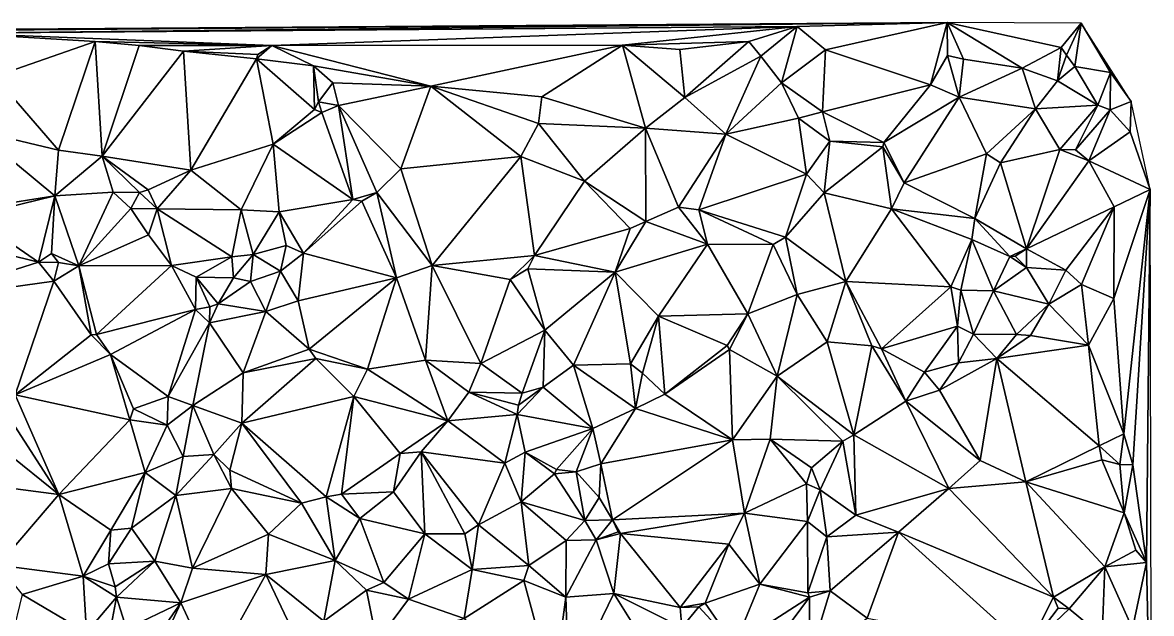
# Model space of a CAD drawing. Header units: metres. Extents: x -15 to 15, y -15 to 15.
# Drawn here: x -0.47 to 14.99, y 6.88 to 14.96 of the extents above; entities that cross this region are included whole.
import ezdxf

# ---------------------------------------------------------------- set-up
doc = ezdxf.new("R2010")
doc.units = ezdxf.units.M
doc.layers.add('STREET_MESH', color=7, linetype='Continuous')

msp = doc.modelspace()

# ---------------------------------------------------------------- linework, layer by layer
at = {"layer": 'STREET_MESH'}
for points in [[(-4.294, 14.831), (12.193, 14.962), (-7.679, 14.823)], [(12.193, 14.962), (-4.294, 14.831), (-1.379, 14.817)], [(10.138, 14.908), (12.193, 14.962), (-1.379, 14.817)], [(10.138, 14.908), (-1.379, 14.817), (2.945, 14.648)], [(10.138, 14.908), (2.945, 14.648), (7.749, 14.654)], [(9.477, 14.705), (10.138, 14.908), (7.749, 14.654)], [(9.477, 14.705), (9.641, 14.503), (10.138, 14.908)], [(9.641, 14.503), (9.927, 14.138), (10.138, 14.908)], [(9.927, 14.138), (10.529, 14.587), (10.138, 14.908)], [(10.529, 14.587), (12.193, 14.962), (10.138, 14.908)], [(10.529, 14.587), (11.965, 14.11), (12.193, 14.962)], [(11.965, 14.11), (12.201, 14.513), (12.193, 14.962)], [(12.193, 14.962), (13.754, 14.623), (14.03, 14.956)], [(13.22, 14.337), (13.754, 14.623), (12.193, 14.962)], [(12.42, 14.46), (13.22, 14.337), (12.193, 14.962)], [(12.201, 14.513), (12.42, 14.46), (12.193, 14.962)], [(13.754, 14.623), (13.83, 14.514), (14.03, 14.956)], [(13.83, 14.514), (13.943, 14.363), (14.03, 14.956)], [(13.943, 14.363), (14.432, 14.279), (14.03, 14.956)], [(14.432, 14.279), (14.715, 13.881), (14.03, 14.956)], [(-1.379, 14.817), (0.523, 14.705), (2.945, 14.648)], [(-0.856, 14.223), (0.523, 14.705), (-1.379, 14.817)], [(-0.856, 14.223), (0.024, 13.216), (0.523, 14.705)], [(0.024, 13.216), (0.619, 13.134), (0.523, 14.705)], [(2.945, 14.648), (0.523, 14.705), (1.128, 14.647)], [(0.523, 14.705), (0.619, 13.134), (1.128, 14.647)], [(8.534, 14.593), (9.477, 14.705), (7.749, 14.654)], [(8.602, 13.937), (9.477, 14.705), (8.534, 14.593)], [(9.641, 14.503), (9.477, 14.705), (8.602, 13.937)], [(0.619, 13.134), (1.736, 14.572), (1.128, 14.647)], [(0.619, 13.134), (1.833, 12.943), (1.736, 14.572)], [(1.736, 14.572), (2.945, 14.648), (1.128, 14.647)], [(1.736, 14.572), (2.751, 14.527), (2.945, 14.648)], [(1.833, 12.943), (2.732, 14.464), (1.736, 14.572)], [(2.732, 14.464), (2.751, 14.527), (1.736, 14.572)], [(2.751, 14.527), (2.732, 14.464), (2.945, 14.648)], [(2.732, 14.464), (3.513, 14.368), (2.945, 14.648)], [(2.945, 14.648), (5.122, 14.092), (7.749, 14.654)], [(3.513, 14.368), (5.122, 14.092), (2.945, 14.648)], [(5.122, 14.092), (6.642, 13.945), (7.749, 14.654)], [(7.749, 14.654), (6.642, 13.945), (8.064, 13.517)], [(8.602, 13.937), (7.749, 14.654), (8.064, 13.517)], [(8.602, 13.937), (8.534, 14.593), (7.749, 14.654)], [(10.486, 13.741), (10.529, 14.587), (9.927, 14.138)], [(10.529, 14.587), (10.486, 13.741), (11.965, 14.11)], [(13.754, 14.623), (13.22, 14.337), (13.705, 14.165)], [(13.754, 14.623), (13.705, 14.165), (13.83, 14.514)], [(2.964, 13.298), (2.732, 14.464), (1.833, 12.943)], [(2.964, 13.298), (3.53, 13.773), (2.732, 14.464)], [(3.53, 13.773), (3.513, 14.368), (2.732, 14.464)], [(9.641, 14.503), (8.602, 13.937), (9.163, 13.434)], [(9.927, 14.138), (9.641, 14.503), (9.163, 13.434)], [(12.201, 14.513), (11.965, 14.11), (12.358, 13.942)], [(12.42, 14.46), (12.201, 14.513), (12.358, 13.942)], [(13.22, 14.337), (12.42, 14.46), (12.358, 13.942)], [(13.83, 14.514), (13.705, 14.165), (13.943, 14.363)], [(3.513, 14.368), (3.78, 14.138), (5.122, 14.092)], [(3.583, 13.878), (3.513, 14.368), (3.53, 13.773)], [(3.513, 14.368), (3.583, 13.878), (3.78, 14.138)], [(13.22, 14.337), (12.358, 13.942), (13.405, 13.783)], [(13.705, 14.165), (13.22, 14.337), (13.405, 13.783)], [(13.943, 14.363), (13.705, 14.165), (14.258, 13.83)], [(13.943, 14.363), (14.258, 13.83), (14.432, 14.279)], [(14.432, 14.279), (14.258, 13.83), (14.425, 13.768)], [(14.432, 14.279), (14.425, 13.768), (14.715, 13.881)], [(-0.856, 14.223), (-1.111, 13.485), (0.024, 13.216)], [(3.78, 14.138), (3.583, 13.878), (3.857, 13.826)], [(3.78, 14.138), (3.857, 13.826), (5.122, 14.092)], [(3.857, 13.826), (4.71, 12.96), (5.122, 14.092)], [(5.122, 14.092), (4.71, 12.96), (6.355, 13.128)], [(6.596, 13.58), (5.122, 14.092), (6.355, 13.128)], [(6.596, 13.58), (6.642, 13.945), (5.122, 14.092)], [(10.16, 13.655), (9.927, 14.138), (9.163, 13.434)], [(10.486, 13.741), (9.927, 14.138), (10.16, 13.655)], [(10.486, 13.741), (11.327, 13.32), (11.965, 14.11)], [(11.965, 14.11), (11.327, 13.32), (12.358, 13.942)], [(14.258, 13.83), (13.705, 14.165), (13.405, 13.783)], [(6.642, 13.945), (6.596, 13.58), (8.064, 13.517)], [(9.163, 13.434), (8.602, 13.937), (8.064, 13.517)], [(12.358, 13.942), (11.327, 13.32), (11.606, 12.769)], [(12.733, 13.165), (12.358, 13.942), (11.606, 12.769)], [(12.358, 13.942), (12.733, 13.165), (13.405, 13.783)], [(3.53, 13.773), (2.964, 13.298), (3.631, 13.73)], [(3.583, 13.878), (3.53, 13.773), (3.631, 13.73)], [(3.857, 13.826), (3.583, 13.878), (3.631, 13.73)], [(4.055, 12.54), (3.857, 13.826), (3.631, 13.73)], [(3.857, 13.826), (4.383, 12.639), (4.71, 12.96)], [(3.857, 13.826), (4.055, 12.54), (4.383, 12.639)], [(12.733, 13.165), (12.924, 13.043), (13.405, 13.783)], [(12.924, 13.043), (13.738, 13.225), (13.405, 13.783)], [(13.738, 13.225), (14.258, 13.83), (13.405, 13.783)], [(13.738, 13.225), (13.952, 13.22), (14.258, 13.83)], [(14.258, 13.83), (13.952, 13.22), (14.425, 13.768)], [(13.952, 13.22), (14.133, 13.072), (14.425, 13.768)], [(14.133, 13.072), (14.703, 13.468), (14.425, 13.768)], [(14.425, 13.768), (14.703, 13.468), (14.715, 13.881)], [(14.703, 13.468), (14.974, 12.676), (14.715, 13.881)], [(2.964, 13.298), (4.055, 12.54), (3.631, 13.73)], [(10.266, 12.888), (10.16, 13.655), (9.163, 13.434)], [(10.588, 13.339), (10.486, 13.741), (10.16, 13.655)], [(10.266, 12.888), (10.588, 13.339), (10.16, 13.655)], [(10.486, 13.741), (10.588, 13.339), (11.327, 13.32)], [(-1.111, 13.485), (-1.185, 12.408), (-0.028, 12.59)], [(0.024, 13.216), (-1.111, 13.485), (-0.028, 12.59)], [(7.227, 12.792), (6.596, 13.58), (6.355, 13.128)], [(6.596, 13.58), (7.227, 12.792), (8.064, 13.517)], [(7.227, 12.792), (8.065, 12.238), (8.064, 13.517)], [(8.514, 12.438), (9.163, 13.434), (8.064, 13.517)], [(8.065, 12.238), (8.514, 12.438), (8.064, 13.517)], [(14.133, 13.072), (14.974, 12.676), (14.703, 13.468)], [(8.514, 12.438), (8.792, 12.399), (9.163, 13.434)], [(8.792, 12.399), (10.266, 12.888), (9.163, 13.434)], [(10.588, 13.339), (10.266, 12.888), (10.511, 12.63)], [(10.588, 13.339), (10.511, 12.63), (11.314, 13.263)], [(11.327, 13.32), (10.588, 13.339), (11.314, 13.263)], [(11.606, 12.769), (11.327, 13.32), (11.314, 13.263)], [(0.619, 13.134), (0.024, 13.216), (-0.028, 12.59)], [(2.525, 12.398), (2.964, 13.298), (1.833, 12.943)], [(2.964, 13.298), (2.525, 12.398), (3.046, 12.372)], [(4.055, 12.54), (2.964, 13.298), (3.046, 12.372)], [(10.511, 12.63), (11.43, 12.413), (11.314, 13.263)], [(11.43, 12.413), (11.606, 12.769), (11.314, 13.263)], [(12.574, 12.281), (12.733, 13.165), (11.606, 12.769)], [(12.733, 13.165), (12.574, 12.281), (12.924, 13.043)], [(13.738, 13.225), (12.924, 13.043), (13.28, 11.866)], [(14.133, 13.072), (13.738, 13.225), (13.28, 11.866)], [(13.952, 13.22), (13.738, 13.225), (14.133, 13.072)], [(0.769, 12.641), (0.619, 13.134), (-0.028, 12.59)], [(0.619, 13.134), (1.248, 12.674), (1.833, 12.943)], [(0.769, 12.641), (1.131, 12.637), (0.619, 13.134)], [(1.131, 12.637), (1.248, 12.674), (0.619, 13.134)], [(4.71, 12.96), (5.138, 11.639), (6.355, 13.128)], [(5.138, 11.639), (6.542, 11.775), (6.355, 13.128)], [(6.542, 11.775), (7.227, 12.792), (6.355, 13.128)], [(12.924, 13.043), (12.574, 12.281), (13.28, 11.866)], [(14.133, 13.072), (13.28, 11.866), (14.483, 12.441)], [(14.974, 12.676), (14.133, 13.072), (14.483, 12.441)], [(1.248, 12.674), (1.375, 12.411), (1.833, 12.943)], [(1.375, 12.411), (2.525, 12.398), (1.833, 12.943)], [(4.71, 12.96), (4.383, 12.639), (5.138, 11.639)], [(9.978, 12.024), (10.266, 12.888), (8.792, 12.399)], [(10.266, 12.888), (9.978, 12.024), (10.511, 12.63)], [(7.853, 12.146), (7.227, 12.792), (6.542, 11.775)], [(7.227, 12.792), (7.853, 12.146), (8.065, 12.238)], [(11.43, 12.413), (12.574, 12.281), (11.606, 12.769)], [(-1.185, 12.408), (-1.17, 12.312), (-0.028, 12.59)], [(-1.17, 12.312), (-0.254, 11.684), (-0.028, 12.59)], [(-0.254, 11.684), (-0.073, 11.8), (-0.028, 12.59)], [(-0.028, 12.59), (-0.073, 11.8), (0.299, 11.635)], [(0.769, 12.641), (-0.028, 12.59), (0.299, 11.635)], [(1.012, 12.417), (0.769, 12.641), (0.299, 11.635)], [(1.131, 12.637), (0.769, 12.641), (1.012, 12.417)], [(1.375, 12.411), (1.131, 12.637), (1.012, 12.417)], [(1.131, 12.637), (1.375, 12.411), (1.248, 12.674)], [(4.055, 12.54), (3.046, 12.372), (3.379, 11.807)], [(4.179, 12.519), (4.055, 12.54), (3.379, 11.807)], [(4.383, 12.639), (4.055, 12.54), (4.179, 12.519)], [(4.652, 11.469), (4.383, 12.639), (4.179, 12.519)], [(4.383, 12.639), (4.652, 11.469), (5.138, 11.639)], [(9.978, 12.024), (10.806, 11.418), (10.511, 12.63)], [(10.806, 11.418), (11.43, 12.413), (10.511, 12.63)], [(14.478, 11.184), (14.974, 12.676), (14.483, 12.441)], [(14.615, 9.334), (14.974, 12.676), (14.478, 11.184)], [(14.974, 12.676), (14.615, 9.334), (14.738, 8.911)], [(14.924, 7.572), (14.974, 12.676), (14.738, 8.911)], [(14.974, 12.676), (14.924, 7.572), (14.992, 4.405)], [(1.256, 12.056), (1.012, 12.417), (0.299, 11.635)], [(1.256, 12.056), (1.375, 12.411), (1.012, 12.417)], [(1.568, 11.636), (1.375, 12.411), (1.256, 12.056)], [(2.525, 12.398), (1.375, 12.411), (2.396, 11.756)], [(1.375, 12.411), (1.568, 11.636), (2.396, 11.756)], [(2.69, 11.788), (2.525, 12.398), (2.396, 11.756)], [(2.525, 12.398), (2.69, 11.788), (3.046, 12.372)], [(2.69, 11.788), (3.139, 11.911), (3.046, 12.372)], [(3.046, 12.372), (3.139, 11.911), (3.379, 11.807)], [(4.652, 11.469), (4.179, 12.519), (3.379, 11.807)], [(8.911, 11.929), (8.514, 12.438), (8.065, 12.238)], [(8.514, 12.438), (8.911, 11.929), (8.792, 12.399)], [(9.978, 12.024), (8.792, 12.399), (9.81, 11.925)], [(8.792, 12.399), (8.911, 11.929), (9.81, 11.925)], [(12.245, 11.348), (11.43, 12.413), (10.806, 11.418)], [(11.43, 12.413), (12.245, 11.348), (12.532, 11.993)], [(12.574, 12.281), (11.43, 12.413), (12.532, 11.993)], [(13.28, 11.866), (13.82, 11.574), (14.483, 12.441)], [(13.82, 11.574), (14.035, 11.38), (14.483, 12.441)], [(14.035, 11.38), (14.478, 11.184), (14.483, 12.441)], [(-0.254, 11.684), (-1.17, 12.312), (-1.178, 11.91)], [(8.065, 12.238), (7.853, 12.146), (7.649, 11.546)], [(8.911, 11.929), (8.065, 12.238), (7.649, 11.546)], [(13.053, 11.761), (12.574, 12.281), (12.532, 11.993)], [(12.574, 12.281), (13.053, 11.761), (13.28, 11.866)], [(7.853, 12.146), (6.542, 11.775), (7.649, 11.546)], [(-0.254, 11.684), (-1.178, 11.91), (-1.876, 11.166)], [(1.568, 11.636), (1.256, 12.056), (0.299, 11.635)], [(3.061, 11.559), (3.139, 11.911), (2.69, 11.788)], [(3.139, 11.911), (3.061, 11.559), (3.379, 11.807)], [(8.24, 10.944), (8.911, 11.929), (7.649, 11.546)], [(8.911, 11.929), (8.24, 10.944), (9.462, 10.976)], [(8.911, 11.929), (9.462, 10.976), (9.81, 11.925)], [(9.462, 10.976), (10.141, 11.243), (9.81, 11.925)], [(10.141, 11.243), (9.978, 12.024), (9.81, 11.925)], [(10.141, 11.243), (10.806, 11.418), (9.978, 12.024)], [(12.245, 11.348), (12.382, 11.3), (12.532, 11.993)], [(12.382, 11.3), (12.829, 11.291), (12.532, 11.993)], [(12.829, 11.291), (13.053, 11.761), (12.532, 11.993)], [(-0.254, 11.684), (0.022, 11.681), (-0.073, 11.8)], [(-0.073, 11.8), (0.022, 11.681), (0.299, 11.635)], [(2.396, 11.756), (1.568, 11.636), (1.908, 11.479)], [(2.421, 11.469), (2.396, 11.756), (1.908, 11.479)], [(2.421, 11.469), (2.69, 11.788), (2.396, 11.756)], [(2.69, 11.788), (2.421, 11.469), (2.653, 11.419)], [(3.061, 11.559), (2.69, 11.788), (2.653, 11.419)], [(3.061, 11.559), (3.303, 11.154), (3.379, 11.807)], [(3.303, 11.154), (4.652, 11.469), (3.379, 11.807)], [(6.542, 11.775), (5.138, 11.639), (6.208, 11.444)], [(6.451, 11.593), (6.542, 11.775), (6.208, 11.444)], [(6.542, 11.775), (6.451, 11.593), (7.649, 11.546)], [(13.053, 11.761), (12.829, 11.291), (13.283, 11.61)], [(13.053, 11.761), (13.124, 11.767), (13.28, 11.866)], [(13.124, 11.767), (13.053, 11.761), (13.283, 11.61)], [(13.28, 11.866), (13.124, 11.767), (13.283, 11.61)], [(13.82, 11.574), (13.28, 11.866), (13.283, 11.61)], [(-0.042, 11.422), (-0.254, 11.684), (-1.876, 11.166)], [(-0.254, 11.684), (-0.042, 11.422), (0.022, 11.681)], [(0.022, 11.681), (-0.042, 11.422), (0.299, 11.635)], [(-0.042, 11.422), (0.47, 10.688), (0.299, 11.635)], [(0.542, 10.692), (1.568, 11.636), (0.299, 11.635)], [(0.47, 10.688), (0.542, 10.692), (0.299, 11.635)], [(1.899, 11.035), (1.568, 11.636), (0.542, 10.692)], [(1.568, 11.636), (1.899, 11.035), (1.908, 11.479)], [(5.138, 11.639), (4.652, 11.469), (5.05, 10.343)], [(5.806, 10.296), (5.138, 11.639), (5.05, 10.343)], [(5.138, 11.639), (5.806, 10.296), (6.208, 11.444)], [(12.829, 11.291), (13.587, 11.11), (13.283, 11.61)], [(13.587, 11.11), (13.82, 11.574), (13.283, 11.61)], [(1.899, 11.035), (2.096, 11.073), (1.908, 11.479)], [(2.208, 11.115), (2.421, 11.469), (1.908, 11.479)], [(2.096, 11.073), (2.208, 11.115), (1.908, 11.479)], [(2.421, 11.469), (2.208, 11.115), (2.653, 11.419)], [(3.061, 11.559), (2.653, 11.419), (2.86, 11.008)], [(3.303, 11.154), (3.061, 11.559), (2.86, 11.008)], [(3.303, 11.154), (3.457, 10.491), (4.652, 11.469)], [(3.457, 10.491), (4.255, 10.218), (4.652, 11.469)], [(4.652, 11.469), (4.255, 10.218), (5.05, 10.343)], [(5.806, 10.296), (6.683, 10.755), (6.208, 11.444)], [(6.683, 10.755), (6.451, 11.593), (6.208, 11.444)], [(6.451, 11.593), (6.683, 10.755), (7.649, 11.546)], [(6.683, 10.755), (7.075, 10.275), (7.649, 11.546)], [(7.075, 10.275), (7.858, 10.294), (7.649, 11.546)], [(7.858, 10.294), (8.24, 10.944), (7.649, 11.546)], [(14.035, 11.38), (13.82, 11.574), (13.587, 11.11)], [(-0.571, 9.87), (-0.042, 11.422), (-1.876, 11.166)], [(0.47, 10.688), (-0.042, 11.422), (-0.571, 9.87)], [(2.653, 11.419), (2.208, 11.115), (2.86, 11.008)], [(10.806, 11.418), (10.141, 11.243), (10.549, 10.594)], [(11.162, 10.54), (10.806, 11.418), (10.549, 10.594)], [(10.806, 11.418), (11.162, 10.54), (11.296, 10.497)], [(12.245, 11.348), (10.806, 11.418), (11.296, 10.497)], [(12.336, 10.808), (12.245, 11.348), (11.296, 10.497)], [(12.336, 10.808), (12.382, 11.3), (12.245, 11.348)], [(12.382, 11.3), (12.336, 10.808), (12.557, 10.698)], [(12.829, 11.291), (12.382, 11.3), (12.557, 10.698)], [(12.829, 11.291), (12.557, 10.698), (13.143, 10.692)], [(12.829, 11.291), (13.143, 10.692), (13.587, 11.11)], [(14.035, 11.38), (13.587, 11.11), (14.129, 10.548)], [(14.478, 11.184), (14.035, 11.38), (14.129, 10.548)], [(3.457, 10.491), (3.303, 11.154), (2.86, 11.008)], [(10.141, 11.243), (9.462, 10.976), (9.867, 10.124)], [(10.141, 11.243), (9.867, 10.124), (10.549, 10.594)], [(14.615, 9.334), (14.478, 11.184), (14.129, 10.548)], [(1.899, 11.035), (0.542, 10.692), (0.736, 10.421)], [(1.523, 9.843), (1.899, 11.035), (0.736, 10.421)], [(2.09, 10.853), (1.899, 11.035), (1.523, 9.843)], [(2.096, 11.073), (1.899, 11.035), (2.09, 10.853)], [(2.208, 11.115), (2.09, 10.853), (2.86, 11.008)], [(2.208, 11.115), (2.096, 11.073), (2.09, 10.853)], [(2.86, 11.008), (2.09, 10.853), (2.551, 10.169)], [(3.457, 10.491), (2.86, 11.008), (2.551, 10.169)], [(13.143, 10.692), (13.336, 10.682), (13.587, 11.11)], [(13.587, 11.11), (13.336, 10.682), (14.129, 10.548)], [(2.09, 10.853), (1.523, 9.843), (1.86, 9.724)], [(2.09, 10.853), (1.86, 9.724), (2.551, 10.169)], [(8.24, 10.944), (7.858, 10.294), (8.022, 10.164)], [(8.329, 9.875), (8.24, 10.944), (8.022, 10.164)], [(9.462, 10.976), (8.24, 10.944), (9.182, 10.543)], [(8.24, 10.944), (8.329, 9.875), (9.182, 10.543)], [(9.462, 10.976), (9.182, 10.543), (9.212, 10.488)], [(9.867, 10.124), (9.462, 10.976), (9.212, 10.488)], [(0.47, 10.688), (-0.571, 9.87), (0.736, 10.421)], [(0.542, 10.692), (0.47, 10.688), (0.736, 10.421)], [(5.806, 10.296), (6.372, 9.892), (6.683, 10.755)], [(6.372, 9.892), (6.662, 9.975), (6.683, 10.755)], [(6.662, 9.975), (7.075, 10.275), (6.683, 10.755)], [(11.883, 10.176), (12.336, 10.808), (11.296, 10.497)], [(12.336, 10.808), (11.883, 10.176), (12.348, 10.304)], [(12.557, 10.698), (12.336, 10.808), (12.348, 10.304)], [(12.875, 10.363), (12.557, 10.698), (12.348, 10.304)], [(12.557, 10.698), (12.875, 10.363), (13.143, 10.692)], [(12.875, 10.363), (13.336, 10.682), (13.143, 10.692)], [(13.336, 10.682), (12.875, 10.363), (14.129, 10.548)], [(9.182, 10.543), (8.329, 9.875), (9.212, 10.488)], [(9.867, 10.124), (10.914, 9.322), (10.549, 10.594)], [(10.914, 9.322), (11.162, 10.54), (10.549, 10.594)], [(11.162, 10.54), (10.914, 9.322), (11.628, 9.782)], [(11.296, 10.497), (11.162, 10.54), (11.628, 9.782)], [(12.875, 10.363), (14.277, 9.17), (14.129, 10.548)], [(14.277, 9.17), (14.615, 9.334), (14.129, 10.548)], [(0.736, 10.421), (-0.571, 9.87), (0.999, 9.524)], [(1.047, 9.676), (0.736, 10.421), (0.999, 9.524)], [(1.047, 9.676), (1.523, 9.843), (0.736, 10.421)], [(2.532, 9.479), (3.548, 10.363), (2.551, 10.169)], [(4.068, 9.845), (3.548, 10.363), (2.532, 9.479)], [(3.548, 10.363), (3.457, 10.491), (2.551, 10.169)], [(4.255, 10.218), (3.457, 10.491), (3.548, 10.363)], [(4.068, 9.845), (4.255, 10.218), (3.548, 10.363)], [(8.329, 9.875), (9.255, 9.253), (9.212, 10.488)], [(9.255, 9.253), (9.867, 10.124), (9.212, 10.488)], [(11.883, 10.176), (11.296, 10.497), (11.628, 9.782)], [(12.875, 10.363), (12.091, 9.931), (12.648, 8.967)], [(12.091, 9.931), (12.875, 10.363), (12.348, 10.304)], [(13.271, 8.676), (12.875, 10.363), (12.648, 8.967)], [(12.875, 10.363), (13.271, 8.676), (14.277, 9.17)], [(4.255, 10.218), (4.068, 9.845), (5.353, 9.513)], [(5.05, 10.343), (4.255, 10.218), (5.353, 9.513)], [(5.643, 9.903), (5.05, 10.343), (5.353, 9.513)], [(5.643, 9.903), (5.806, 10.296), (5.05, 10.343)], [(5.643, 9.903), (6.372, 9.892), (5.806, 10.296)], [(7.075, 10.275), (6.662, 9.975), (7.343, 9.406)], [(7.075, 10.275), (7.926, 9.682), (7.858, 10.294)], [(7.926, 9.682), (7.075, 10.275), (7.343, 9.406)], [(7.858, 10.294), (7.926, 9.682), (8.022, 10.164)], [(11.883, 10.176), (12.091, 9.931), (12.348, 10.304)], [(1.86, 9.724), (2.532, 9.479), (2.551, 10.169)], [(7.926, 9.682), (8.329, 9.875), (8.022, 10.164)], [(9.867, 10.124), (9.255, 9.253), (9.77, 9.259)], [(9.867, 10.124), (9.77, 9.259), (10.765, 9.232)], [(10.914, 9.322), (9.867, 10.124), (10.765, 9.232)], [(12.091, 9.931), (11.883, 10.176), (11.628, 9.782)], [(6.303, 9.599), (5.643, 9.903), (5.353, 9.513)], [(6.321, 9.728), (6.372, 9.892), (5.643, 9.903)], [(6.303, 9.599), (6.321, 9.728), (5.643, 9.903)], [(6.662, 9.975), (6.303, 9.599), (7.343, 9.406)], [(6.321, 9.728), (6.303, 9.599), (6.662, 9.975)], [(6.372, 9.892), (6.321, 9.728), (6.662, 9.975)], [(12.091, 9.931), (11.628, 9.782), (12.648, 8.967)], [(-0.7, 9.63), (0.028, 8.505), (-0.571, 9.87)], [(-0.571, 9.87), (0.028, 8.505), (0.999, 9.524)], [(1.047, 9.676), (1.51, 9.451), (1.523, 9.843)], [(1.523, 9.843), (1.51, 9.451), (1.86, 9.724)], [(4.068, 9.845), (2.532, 9.479), (3.689, 8.474)], [(3.898, 8.509), (4.068, 9.845), (3.689, 8.474)], [(4.702, 9.063), (4.068, 9.845), (3.898, 8.509)], [(4.068, 9.845), (4.702, 9.063), (5.353, 9.513)], [(8.329, 9.875), (7.926, 9.682), (9.255, 9.253)], [(10.914, 9.322), (12.216, 8.587), (11.628, 9.782)], [(11.628, 9.782), (12.216, 8.587), (12.648, 8.967)], [(-0.7, 9.63), (-0.711, 9.097), (0.028, 8.505)], [(1.51, 9.451), (1.047, 9.676), (0.999, 9.524)], [(1.51, 9.451), (1.728, 9.026), (1.86, 9.724)], [(1.728, 9.026), (2.15, 9.051), (1.86, 9.724)], [(2.15, 9.051), (2.532, 9.479), (1.86, 9.724)], [(6.137, 8.932), (6.303, 9.599), (5.353, 9.513)], [(6.303, 9.599), (6.137, 8.932), (6.414, 9.085)], [(7.343, 9.406), (6.303, 9.599), (6.414, 9.085)], [(7.45, 8.924), (7.926, 9.682), (7.343, 9.406)], [(7.926, 9.682), (7.45, 8.924), (9.255, 9.253)], [(0.028, 8.505), (1.21, 8.806), (0.999, 9.524)], [(1.21, 8.806), (1.51, 9.451), (0.999, 9.524)], [(1.728, 9.026), (1.51, 9.451), (1.21, 8.806)], [(2.532, 9.479), (2.15, 9.051), (2.369, 8.839)], [(3.35, 8.385), (2.532, 9.479), (2.369, 8.839)], [(2.532, 9.479), (3.35, 8.385), (3.689, 8.474)], [(4.702, 9.063), (4.988, 9.087), (5.353, 9.513)], [(4.988, 9.087), (6.137, 8.932), (5.353, 9.513)], [(6.843, 8.844), (7.343, 9.406), (6.414, 9.085)], [(6.843, 8.844), (7.113, 8.815), (7.343, 9.406)], [(7.113, 8.815), (7.45, 8.924), (7.343, 9.406)], [(10.942, 8.223), (10.914, 9.322), (10.765, 9.232)], [(10.942, 8.223), (12.216, 8.587), (10.914, 9.322)], [(14.559, 8.916), (14.615, 9.334), (14.277, 9.17)], [(14.615, 9.334), (14.559, 8.916), (14.738, 8.911)], [(9.255, 9.253), (7.45, 8.924), (7.611, 8.156)], [(9.419, 8.248), (9.255, 9.253), (7.611, 8.156)], [(9.255, 9.253), (9.419, 8.248), (9.77, 9.259)], [(9.419, 8.248), (10.267, 8.652), (9.77, 9.259)], [(9.77, 9.259), (10.337, 8.87), (10.765, 9.232)], [(10.267, 8.652), (10.337, 8.87), (9.77, 9.259)], [(10.337, 8.87), (10.455, 8.568), (10.765, 9.232)], [(10.455, 8.568), (10.942, 8.223), (10.765, 9.232)], [(13.271, 8.676), (14.315, 8.977), (14.277, 9.17)], [(14.315, 8.977), (14.559, 8.916), (14.277, 9.17)], [(-0.711, 9.097), (-0.78, 8.61), (0.028, 8.505)], [(1.627, 8.489), (1.728, 9.026), (1.21, 8.806)], [(2.15, 9.051), (1.627, 8.489), (2.39, 8.588)], [(1.728, 9.026), (1.627, 8.489), (2.15, 9.051)], [(2.15, 9.051), (2.39, 8.588), (2.369, 8.839)], [(4.702, 9.063), (3.898, 8.509), (4.61, 8.54)], [(4.988, 9.087), (4.702, 9.063), (4.61, 8.54)], [(5.039, 7.967), (4.988, 9.087), (4.61, 8.54)], [(4.988, 9.087), (5.586, 7.964), (5.773, 8.087)], [(4.988, 9.087), (5.039, 7.967), (5.586, 7.964)], [(6.137, 8.932), (4.988, 9.087), (5.773, 8.087)], [(6.137, 8.932), (6.361, 8.403), (6.414, 9.085)], [(6.361, 8.403), (6.816, 8.785), (6.414, 9.085)], [(6.816, 8.785), (6.843, 8.844), (6.414, 9.085)], [(14.315, 8.977), (13.271, 8.676), (14.618, 8.253)], [(14.559, 8.916), (14.315, 8.977), (14.618, 8.253)], [(2.39, 8.588), (3.35, 8.385), (2.369, 8.839)], [(6.361, 8.403), (6.137, 8.932), (5.773, 8.087)], [(6.843, 8.844), (6.816, 8.785), (7.113, 8.815)], [(7.113, 8.815), (6.816, 8.785), (7.232, 8.149)], [(7.428, 8.462), (7.45, 8.924), (7.113, 8.815)], [(7.428, 8.462), (7.113, 8.815), (7.232, 8.149)], [(7.45, 8.924), (7.428, 8.462), (7.611, 8.156)], [(10.455, 8.568), (10.337, 8.87), (10.267, 8.652)], [(12.216, 8.587), (13.271, 8.676), (12.648, 8.967)], [(14.559, 8.916), (14.618, 8.253), (14.738, 8.911)], [(14.618, 8.253), (14.924, 7.572), (14.738, 8.911)], [(1.21, 8.806), (0.028, 8.505), (0.738, 8.014)], [(1.021, 8.043), (1.21, 8.806), (0.738, 8.014)], [(1.021, 8.043), (1.627, 8.489), (1.21, 8.806)], [(6.816, 8.785), (6.361, 8.403), (7.232, 8.149)], [(13.271, 8.676), (12.216, 8.587), (13.651, 7.097)], [(13.271, 8.676), (13.651, 7.097), (14.354, 7.512)], [(14.618, 8.253), (13.271, 8.676), (14.354, 7.512)], [(-0.78, 8.61), (-0.806, 7.537), (0.028, 8.505)], [(-0.806, 7.537), (0.361, 7.388), (0.028, 8.505)], [(0.028, 8.505), (0.361, 7.388), (0.738, 8.014)], [(2.39, 8.588), (1.627, 8.489), (1.856, 7.496)], [(2.899, 7.961), (2.39, 8.588), (1.856, 7.496)], [(2.899, 7.961), (3.35, 8.385), (2.39, 8.588)], [(4.149, 8.174), (3.898, 8.509), (3.689, 8.474)], [(3.898, 8.509), (4.149, 8.174), (4.61, 8.54)], [(4.149, 8.174), (5.039, 7.967), (4.61, 8.54)], [(9.419, 8.248), (10.281, 8.133), (10.267, 8.652)], [(10.281, 8.133), (10.455, 8.568), (10.267, 8.652)], [(10.455, 8.568), (10.281, 8.133), (10.545, 7.926)], [(10.942, 8.223), (10.455, 8.568), (10.545, 7.926)], [(12.216, 8.587), (10.942, 8.223), (11.527, 7.99)], [(12.216, 8.587), (11.527, 7.99), (13.651, 7.097)], [(1.627, 8.489), (1.021, 8.043), (1.343, 7.591)], [(1.627, 8.489), (1.343, 7.591), (1.856, 7.496)], [(3.35, 8.385), (2.899, 7.961), (3.813, 7.601)], [(3.689, 8.474), (3.35, 8.385), (3.813, 7.601)], [(4.149, 8.174), (3.689, 8.474), (3.813, 7.601)], [(6.361, 8.403), (5.773, 8.087), (6.463, 7.531)], [(6.975, 7.875), (6.361, 8.403), (6.463, 7.531)], [(6.361, 8.403), (6.975, 7.875), (7.232, 8.149)], [(7.428, 8.462), (7.232, 8.149), (7.611, 8.156)], [(7.719, 7.972), (9.419, 8.248), (7.611, 8.156)], [(9.419, 8.248), (7.719, 7.972), (9.205, 7.823)], [(9.63, 7.277), (9.419, 8.248), (9.205, 7.823)], [(9.419, 8.248), (9.63, 7.277), (10.281, 8.133)], [(11.527, 7.99), (10.942, 8.223), (10.545, 7.926)], [(14.777, 7.743), (14.618, 8.253), (14.354, 7.512)], [(14.777, 7.743), (14.924, 7.572), (14.618, 8.253)], [(0.708, 7.553), (1.021, 8.043), (0.738, 8.014)], [(1.021, 8.043), (0.708, 7.553), (1.343, 7.591)], [(4.476, 7.299), (4.149, 8.174), (3.813, 7.601)], [(4.149, 8.174), (4.476, 7.299), (5.039, 7.967)], [(5.586, 7.964), (5.687, 7.478), (5.773, 8.087)], [(5.773, 8.087), (5.687, 7.478), (6.463, 7.531)], [(7.232, 8.149), (6.975, 7.875), (7.388, 7.882)], [(7.232, 8.149), (7.388, 7.882), (7.611, 8.156)], [(7.388, 7.882), (7.689, 7.994), (7.611, 8.156)], [(7.689, 7.994), (7.719, 7.972), (7.611, 8.156)], [(10.281, 8.133), (9.63, 7.277), (10.285, 7.158)], [(10.281, 8.133), (10.285, 7.158), (10.545, 7.926)], [(0.361, 7.388), (0.708, 7.553), (0.738, 8.014)], [(2.863, 7.411), (2.899, 7.961), (1.856, 7.496)], [(2.899, 7.961), (2.863, 7.411), (3.813, 7.601)], [(5.039, 7.967), (4.476, 7.299), (4.814, 7.073)], [(5.687, 7.478), (5.039, 7.967), (4.814, 7.073)], [(5.039, 7.967), (5.687, 7.478), (5.586, 7.964)], [(7.719, 7.972), (7.689, 7.994), (7.388, 7.882)], [(7.63, 7.149), (7.719, 7.972), (7.388, 7.882)], [(8.536, 6.956), (7.719, 7.972), (7.63, 7.149)], [(7.719, 7.972), (8.536, 6.956), (9.205, 7.823)], [(10.285, 7.158), (10.593, 7.185), (10.545, 7.926)], [(10.593, 7.185), (11.527, 7.99), (10.545, 7.926)], [(10.593, 7.185), (11.1, 6.812), (11.527, 7.99)], [(11.1, 6.812), (13.294, 6.398), (11.527, 7.99)], [(11.527, 7.99), (13.294, 6.398), (13.651, 7.097)], [(6.969, 7.097), (6.975, 7.875), (6.463, 7.531)], [(6.969, 7.097), (7.63, 7.149), (7.388, 7.882)], [(6.975, 7.875), (6.969, 7.097), (7.388, 7.882)], [(8.536, 6.956), (8.878, 7.016), (9.205, 7.823)], [(8.878, 7.016), (9.63, 7.277), (9.205, 7.823)], [(14.924, 7.572), (14.777, 7.743), (14.354, 7.512)], [(0.708, 7.553), (0.797, 7.242), (1.343, 7.591)], [(0.797, 7.242), (0.818, 7.1), (1.343, 7.591)], [(1.343, 7.591), (0.818, 7.1), (1.699, 7.023)], [(1.343, 7.591), (1.699, 7.023), (1.856, 7.496)], [(2.863, 7.411), (3.656, 6.771), (3.813, 7.601)], [(3.656, 6.771), (4.241, 7.196), (3.813, 7.601)], [(4.241, 7.196), (4.476, 7.299), (3.813, 7.601)], [(-0.806, 7.537), (-0.478, 7.134), (0.361, 7.388)], [(0.708, 7.553), (0.361, 7.388), (0.797, 7.242)], [(1.699, 7.023), (2.863, 7.411), (1.856, 7.496)], [(5.687, 7.478), (4.814, 7.073), (5.579, 6.807)], [(5.687, 7.478), (5.579, 6.807), (6.395, 7.325)], [(6.463, 7.531), (5.687, 7.478), (6.395, 7.325)], [(6.969, 7.097), (6.463, 7.531), (6.395, 7.325)], [(13.651, 7.097), (13.864, 6.941), (14.354, 7.512)], [(14.354, 7.512), (13.864, 6.941), (14.319, 6.567)], [(14.732, 6.67), (14.354, 7.512), (14.319, 6.567)], [(14.924, 7.572), (14.354, 7.512), (14.732, 6.67)], [(14.924, 7.572), (14.732, 6.67), (14.992, 4.405)], [(0.361, 7.388), (-0.478, 7.134), (0.406, 6.616)], [(0.818, 7.1), (0.361, 7.388), (0.406, 6.616)], [(0.361, 7.388), (0.818, 7.1), (0.797, 7.242)], [(2.13, 6.09), (2.863, 7.411), (1.699, 7.023)], [(2.13, 6.09), (3.24, 6.612), (2.863, 7.411)], [(3.24, 6.612), (3.656, 6.771), (2.863, 7.411)], [(4.476, 7.299), (4.241, 7.196), (4.814, 7.073)], [(5.579, 6.807), (6.802, 5.832), (6.395, 7.325)], [(6.802, 5.832), (6.969, 7.097), (6.395, 7.325)], [(9.63, 7.277), (8.878, 7.016), (9.283, 6.437)], [(9.63, 7.277), (9.283, 6.437), (10.31, 7.099)], [(10.285, 7.158), (9.63, 7.277), (10.31, 7.099)], [(-0.478, 7.134), (-0.616, 6.553), (0.406, 6.616)], [(4.241, 7.196), (3.656, 6.771), (4.382, 6.489)], [(4.814, 7.073), (4.241, 7.196), (4.382, 6.489)], [(7.63, 7.149), (6.969, 7.097), (7.012, 5.882)], [(8.223, 6.198), (7.63, 7.149), (7.012, 5.882)], [(8.562, 6.683), (7.63, 7.149), (8.223, 6.198)], [(8.562, 6.683), (8.536, 6.956), (7.63, 7.149)], [(10.593, 7.185), (10.285, 7.158), (10.31, 7.099)], [(10.305, 6.239), (10.593, 7.185), (10.31, 7.099)], [(11.1, 6.812), (10.593, 7.185), (10.305, 6.239)], [(0.732, 6.66), (0.818, 7.1), (0.406, 6.616)], [(0.818, 7.1), (0.732, 6.66), (0.954, 6.666)], [(0.818, 7.1), (0.954, 6.666), (1.699, 7.023)], [(0.954, 6.666), (1.274, 6.411), (1.699, 7.023)], [(1.274, 6.411), (1.372, 6.325), (1.699, 7.023)], [(1.372, 6.325), (2.13, 6.09), (1.699, 7.023)], [(4.814, 7.073), (4.382, 6.489), (5.579, 6.807)], [(6.969, 7.097), (6.802, 5.832), (7.012, 5.882)], [(8.792, 6.966), (8.878, 7.016), (8.536, 6.956)], [(8.562, 6.683), (8.792, 6.966), (8.536, 6.956)], [(8.792, 6.966), (8.562, 6.683), (9.283, 6.437)], [(8.878, 7.016), (8.792, 6.966), (9.283, 6.437)], [(9.283, 6.437), (9.583, 6.123), (10.31, 7.099)], [(9.583, 6.123), (10.305, 6.239), (10.31, 7.099)], [(13.294, 6.398), (13.715, 6.948), (13.651, 7.097)], [(13.715, 6.948), (13.864, 6.941), (13.651, 7.097)], [(13.715, 6.948), (13.294, 6.398), (13.864, 6.941)], [(13.864, 6.941), (13.294, 6.398), (14.319, 6.567)]]:
    msp.add_3dface(points, dxfattribs=at)

doc.saveas('drawing.dxf')
